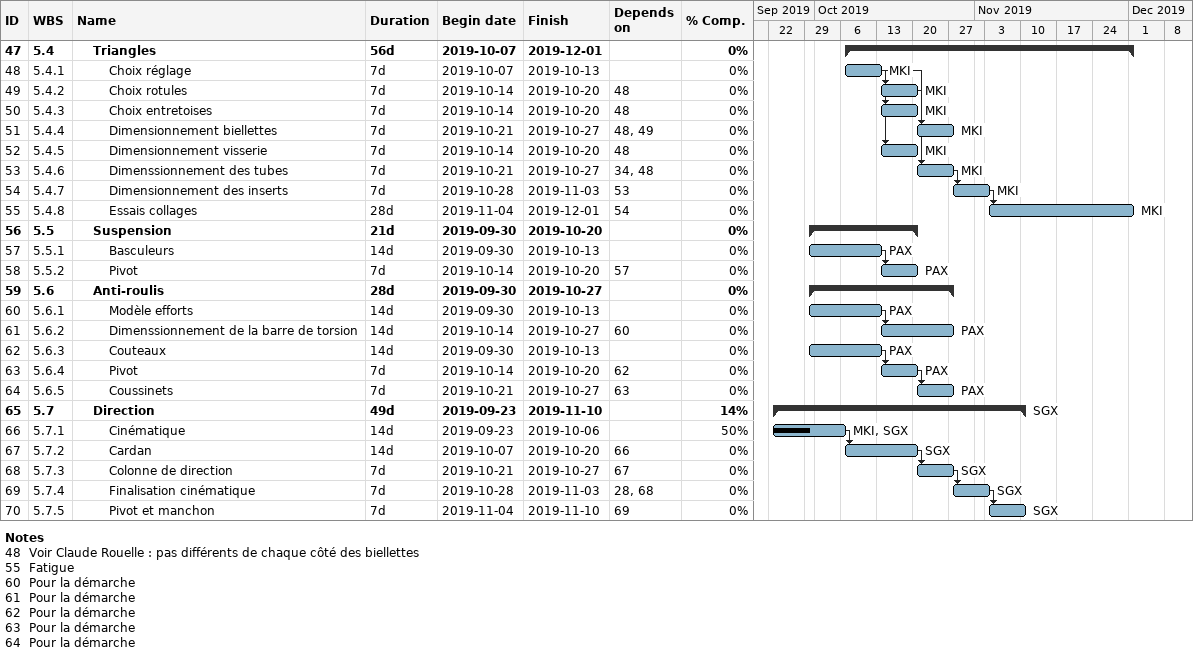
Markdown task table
| ID | WBS | Task | Duration | Start | Finish | Predecessors | Resources | % complete |
|---|---|---|---|---|---|---|---|---|
| 47 | 5.4 | **Triangles** | 56d | 2019-10-07 | 2019-12-01 |  |  | 0 |
| 48 | 5.4.1 | Choix réglage | 7d | 2019-10-07 | 2019-10-13 |  | MKI | 0 |
| 49 | 5.4.2 | Choix rotules | 7d | 2019-10-14 | 2019-10-20 | 48 | MKI | 0 |
| 50 | 5.4.3 | Choix entretoises | 7d | 2019-10-14 | 2019-10-20 | 48 | MKI | 0 |
| 51 | 5.4.4 | Dimensionnement biellettes | 7d | 2019-10-21 | 2019-10-27 | 48, 49 | MKI | 0 |
| 52 | 5.4.5 | Dimensionnement visserie | 7d | 2019-10-14 | 2019-10-20 | 48 | MKI | 0 |
| 53 | 5.4.6 | Dimenssionnement des tubes | 7d | 2019-10-21 | 2019-10-27 | 34, 48 | MKI | 0 |
| 54 | 5.4.7 | Dimensionnement des inserts | 7d | 2019-10-28 | 2019-11-03 | 53 | MKI | 0 |
| 55 | 5.4.8 | Essais collages | 28d | 2019-11-04 | 2019-12-01 | 54 | MKI | 0 |
| 56 | 5.5 | **Suspension** | 21d | 2019-09-30 | 2019-10-20 |  |  | 0 |
| 57 | 5.5.1 | Basculeurs | 14d | 2019-09-30 | 2019-10-13 |  | PAX | 0 |
| 58 | 5.5.2 | Pivot | 7d | 2019-10-14 | 2019-10-20 | 57 | PAX | 0 |
| 59 | 5.6 | **Anti-roulis** | 28d | 2019-09-30 | 2019-10-27 |  |  | 0 |
| 60 | 5.6.1 | Modèle efforts | 14d | 2019-09-30 | 2019-10-13 |  | PAX | 0 |
| 61 | 5.6.2 | Dimenssionnement de la barre de torsion | 14d | 2019-10-14 | 2019-10-27 | 60 | PAX | 0 |
| 62 | 5.6.3 | Couteaux | 14d | 2019-09-30 | 2019-10-13 |  | PAX | 0 |
| 63 | 5.6.4 | Pivot | 7d | 2019-10-14 | 2019-10-20 | 62 | PAX | 0 |
| 64 | 5.6.5 | Coussinets | 7d | 2019-10-21 | 2019-10-27 | 63 | PAX | 0 |
| 65 | 5.7 | **Direction** | 49d | 2019-09-23 | 2019-11-10 |  | SGX | 14 |
| 66 | 5.7.1 | Cinématique | 14d | 2019-09-23 | 2019-10-06 |  | MKI, SGX | 50 |
| 67 | 5.7.2 | Cardan | 14d | 2019-10-07 | 2019-10-20 | 66 | SGX | 0 |
| 68 | 5.7.3 | Colonne de direction | 7d | 2019-10-21 | 2019-10-27 | 67 | SGX | 0 |
| 69 | 5.7.4 | Finalisation cinématique | 7d | 2019-10-28 | 2019-11-03 | 28, 68 | SGX | 0 |
| 70 | 5.7.5 | Pivot et manchon | 7d | 2019-11-04 | 2019-11-10 | 69 | SGX | 0 |

Notes
- 48: Voir Claude Rouelle : pas différents de chaque côté des biellettes
- 55: Fatigue
- 60: Pour la démarche
- 61: Pour la démarche
- 62: Pour la démarche
- 63: Pour la démarche
- 64: Pour la démarche
